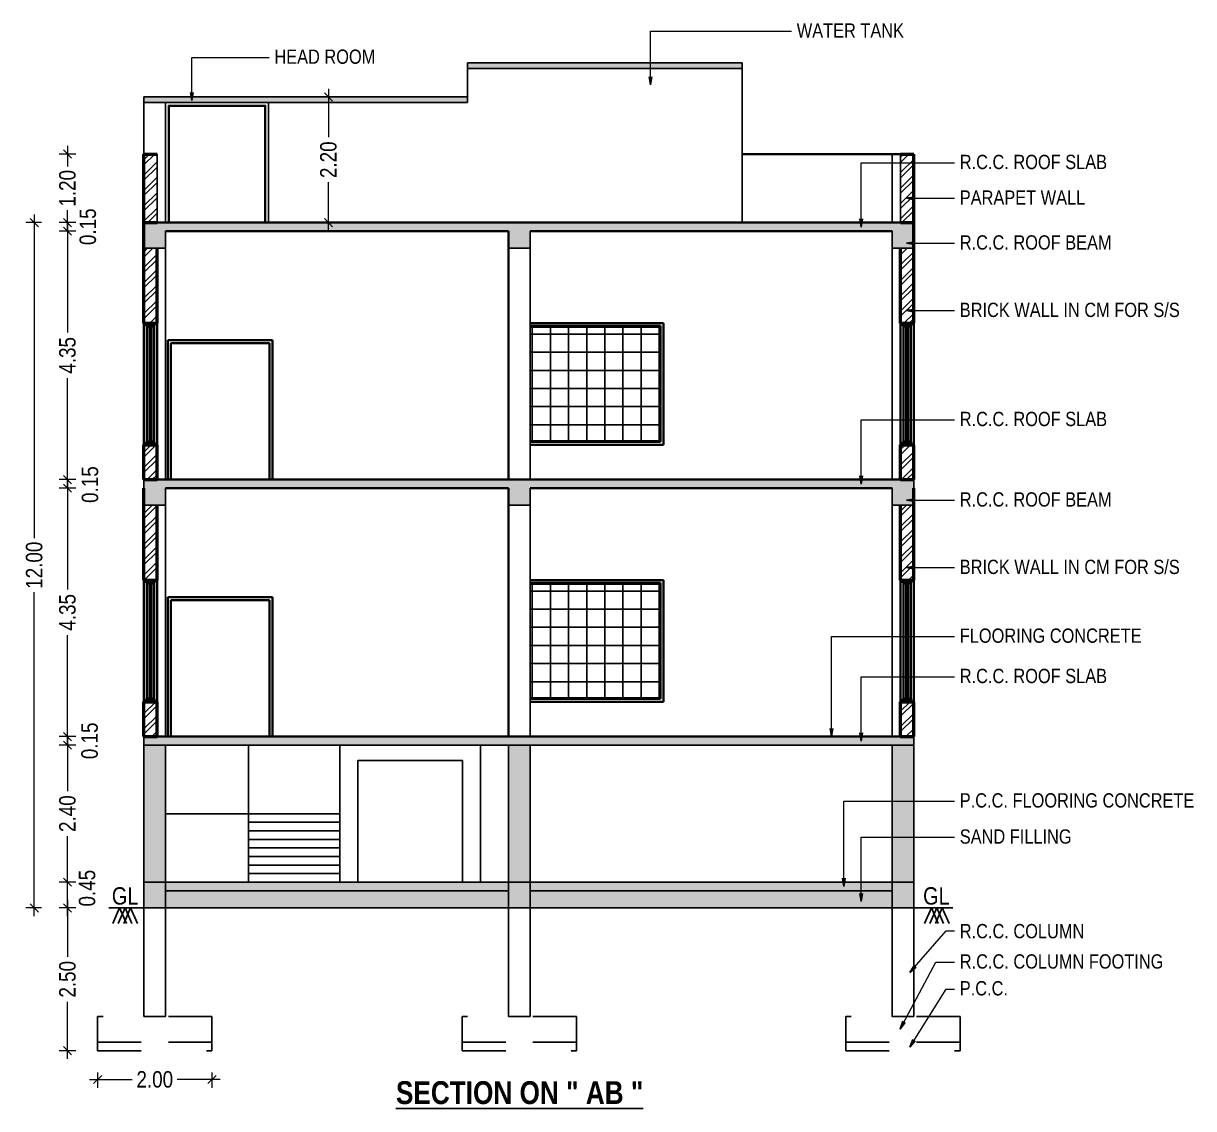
# Model space of a CAD drawing. Header units: metres. Extents: x 2865 to 2957, y -495 to -392.
# Drawn here: x 2936.05 to 2956.53, y -444.08 to -425.08 of the extents above; entities that cross this region are included whole.
import ezdxf

# ---------------------------------------------------------------- set-up
doc = ezdxf.new("R2010")
doc.units = ezdxf.units.M
doc.header["$LTSCALE"] = 12.7
doc.linetypes.add('ACAD_ISO03W100', pattern=[30, 12, -18])
doc.layers.get('Defpoints').update_dxf_attribs({"color": 140})
for name, color, linetype in [('BLK_1_FLR_1_REGULAR_ROOM_1', 7, 'Continuous'), ('BLK_1_HT_OF_BLDG', 7, 'Continuous'), ('BLK_1_PLINTH_HEIGHT', 7, 'Continuous'), ('BLK_1_STAIR_HEADROOM', 7, 'Continuous')]:
    doc.layers.add(name, color=color, linetype=linetype)
doc.layers.add('G-Sect', color=73, linetype='Continuous', lineweight=50)
doc.styles.add('Annotative', font='ARIALN.TTF')
doc.styles.get("Standard").update_dxf_attribs({"font": 'ARIALN.TTF'})
doc.dimstyles.new('BLD OUTER', dxfattribs={"dimscale": 0.096, "dimtxt": 3, "dimasz": 1.5, "dimexe": 1.524, "dimexo": 3.96875, "dimgap": 0.889, "dimtad": 0, "dimzin": 0, "dimdsep": 46, "dimtxsty": 'Annotative', "dimblk": 'OBLIQUE', "dimcen": 0, "dimdle": 1.5, "dimclrd": 256, "dimadec": 0, "dimazin": 0, "dimtfac": 1, "dimtofl": 0, "dimtmove": 0, "dimatfit": 3, "dimldrblk": 'OPEN', "dimfxl": 0, "dimtolj": 1, "dimtzin": 0, "dimlwd": 18, "dimlwe": 18, "dimarcsym": 0})
pattern_1 = [(50, (286.20885, -42.91805), (0.182184669, -0.0159390855), [0.01905, -0.20955]), (355, (286.20885, -42.91805), (-0.035243421, 0.191056845), [0.01524, -0.167640584]), (100.451445, (286.22403, -42.91938), (0.146941247, 0.175117752), [0.016190009, -0.178090245]), (46.1842, (286.20885, -42.86725), (0.27107904, -0.042042328), [0.028575, -0.314325]), (96.635558, (286.23144, -42.87075), (0.237404134, 0.247426125), [0.024285023, -0.267135608]), (351.184151, (286.20885, -42.86725), (0.237404134, 0.247426125), [0.022859967, -0.251459732]), (21, (286.23425, -42.87995), (0.151614391, -0.102265198), [0.01905, -0.20955]), (326, (286.23425, -42.87995), (0.061802028, 0.184187966), [0.01524, -0.16764]), (71.451445, (286.24688, -42.88847), (0.213416419, 0.081922769), [0.016190009, -0.178089938]), (37.5, (286.20885, -42.91805), (0.0030886033, 0.0845550389), [0, -0.165608, 0, -0.17018, 0, -0.168275]), (7.5, (286.20885, -42.91805), (0.0668196625, 0.1001805748), [0, -0.097028, 0, -0.161798, 0, -0.064135]), (327.5, (286.152205, -42.91805), (0.1355905952, -0.005728744), [0, -0.0635, 0, -0.19812, 0, -0.26289]), (317.5, (286.1268, -42.91805), (0.1481291814, 0.025426491), [0, -0.08255, 0, -0.131572, 0, -0.18669])]
pattern_2 = [(45, (286.20885, -42.91805), (-0.134703842, 0.134703842), []), (45, (286.29865, -42.91805), (-0.134703842, 0.134703842), [])]

# ---------------------------------------------------------------- blocks, each defined once
blk = doc.blocks.new('_Oblique')
at = {"color": 0, "linetype": 'ByBlock', "lineweight": -2}
blk.add_line((-0.5, -0.5), (0.5, 0.5), dxfattribs=at)
blk = doc.blocks.new('*D67')
at = {"lineweight": 18}
for p, q in [((2937.203, -443.569), (2937.953, -443.569)), ((2939.491, -443.569), (2938.741, -443.569))]:
    blk.add_line(p, q, dxfattribs=at)
at = {"color": 0, "lineweight": 18}
for p, q in [((2937.347, -443.446), (2937.347, -443.715)), ((2939.347, -443.446), (2939.347, -443.715))]:
    blk.add_line(p, q, dxfattribs=at)
at = {"layer": 'Defpoints', "color": 0}
for p in [(2937.347, -443.065), (2939.347, -443.065), (2937.347, -443.569)]:
    blk.add_point(p, dxfattribs=at)
at = {"lineweight": 18, "xscale": 0.144, "yscale": 0.144, "zscale": 0.144, "rotation": 180}
blk.add_blockref('_Oblique', (2937.347, -443.569), dxfattribs=at)
at = {"lineweight": 18, "xscale": 0.144, "yscale": 0.144, "zscale": 0.144}
blk.add_blockref('_Oblique', (2939.347, -443.569), dxfattribs=at)
at = {"color": 0, "insert": (2938.347, -443.569), "char_height": 0.288, "attachment_point": 5, "style": 'Annotative'}
blk.add_mtext('\\A1;2.00', dxfattribs=at)
blk = doc.blocks.new('_Open')
at = {"color": 0, "linetype": 'ByBlock', "lineweight": -2}
for p, q in [((-1, 0.17), (0, 0)), ((-1, -0.17), (0, 0)), ((0, 0), (-1, 0))]:
    blk.add_line(p, q, dxfattribs=at)
blk = doc.blocks.new('*D68')
at = {"lineweight": 18}
for p, q in [((2936.819, -440.421), (2936.819, -441.422)), ((2936.819, -443.209), (2936.819, -442.209))]:
    blk.add_line(p, q, dxfattribs=at)
at = {"color": 0, "lineweight": 18}
for p, q in [((2936.966, -440.565), (2936.673, -440.565)), ((2936.966, -443.065), (2936.673, -443.065))]:
    blk.add_line(p, q, dxfattribs=at)
at = {"layer": 'Defpoints', "color": 0}
for p in [(2936.819, -440.565), (2937.347, -440.565), (2937.347, -443.065)]:
    blk.add_point(p, dxfattribs=at)
at = {"lineweight": 18, "xscale": 0.144, "yscale": 0.144, "zscale": 0.144}
for p, rotation in [((2936.819, -440.565), 90), ((2936.819, -443.065), 270)]:
    blk.add_blockref('_Oblique', p, dxfattribs=dict(at, rotation=rotation))
at = {"color": 0, "insert": (2936.819, -441.815), "char_height": 0.288, "attachment_point": 5, "rotation": 90, "style": 'Annotative'}
blk.add_mtext('\\A1;2.50', dxfattribs=at)
blk = doc.blocks.new('*D47')
at = {"color": 0, "lineweight": 18}
for p, q in [((2936.966, -440.115), (2936.673, -440.115)), ((2936.966, -440.565), (2936.673, -440.565))]:
    blk.add_line(p, q, dxfattribs=at)
at = {"lineweight": 18}
blk.add_line((2936.819, -440.709), (2936.819, -439.971), dxfattribs=at)
at = {"layer": 'Defpoints', "color": 0}
for p in [(2936.819, -440.115), (2937.347, -440.115), (2937.347, -440.565)]:
    blk.add_point(p, dxfattribs=at)
at = {"lineweight": 18, "xscale": 0.144, "yscale": 0.144, "zscale": 0.144}
for p, rotation in [((2936.819, -440.115), 90), ((2936.819, -440.565), 270)]:
    blk.add_blockref('_Oblique', p, dxfattribs=dict(at, rotation=rotation))
at = {"color": 0, "insert": (2937.163, -440.22), "char_height": 0.288, "attachment_point": 5, "rotation": 90, "style": 'Annotative'}
blk.add_mtext('\\A1;0.45', dxfattribs=at)
blk = doc.blocks.new('*D48')
at = {"lineweight": 18}
for p, q in [((2936.819, -437.571), (2936.819, -438.522)), ((2936.819, -440.259), (2936.819, -439.309))]:
    blk.add_line(p, q, dxfattribs=at)
at = {"color": 0, "lineweight": 18}
for p, q in [((2936.966, -437.715), (2936.673, -437.715)), ((2936.966, -440.115), (2936.673, -440.115))]:
    blk.add_line(p, q, dxfattribs=at)
at = {"layer": 'Defpoints', "color": 0}
for p in [(2936.819, -437.715), (2937.347, -437.715), (2937.347, -440.115)]:
    blk.add_point(p, dxfattribs=at)
at = {"lineweight": 18, "xscale": 0.144, "yscale": 0.144, "zscale": 0.144}
for p, rotation in [((2936.819, -437.715), 90), ((2936.819, -440.115), 270)]:
    blk.add_blockref('_Oblique', p, dxfattribs=dict(at, rotation=rotation))
at = {"color": 0, "insert": (2936.819, -438.915), "char_height": 0.288, "attachment_point": 5, "rotation": 90, "style": 'Annotative'}
blk.add_mtext('\\A1;2.40', dxfattribs=at)
blk = doc.blocks.new('*D49')
at = {"lineweight": 18}
for p, q in [((2936.819, -437.565), (2936.819, -437.421)), ((2936.819, -437.715), (2936.819, -437.859))]:
    blk.add_line(p, q, dxfattribs=at)
at = {"color": 0, "lineweight": 18}
for p, q in [((2936.966, -437.565), (2936.673, -437.565)), ((2936.966, -437.715), (2936.673, -437.715))]:
    blk.add_line(p, q, dxfattribs=at)
at = {"layer": 'Defpoints', "color": 0}
for p in [(2936.819, -437.565), (2937.347, -437.565), (2937.347, -437.715)]:
    blk.add_point(p, dxfattribs=at)
at = {"lineweight": 18, "xscale": 0.144, "yscale": 0.144, "zscale": 0.144}
for p, rotation in [((2936.819, -437.565), 270), ((2936.819, -437.715), 90)]:
    blk.add_blockref('_Oblique', p, dxfattribs=dict(at, rotation=rotation))
at = {"color": 0, "insert": (2937.207, -437.64), "char_height": 0.288, "attachment_point": 5, "rotation": 90, "style": 'Annotative'}
blk.add_mtext('\\A1;0.15', dxfattribs=at)
blk = doc.blocks.new('*D50')
at = {"lineweight": 18}
for p, q in [((2936.819, -433.071), (2936.819, -434.992)), ((2936.819, -437.709), (2936.819, -435.788))]:
    blk.add_line(p, q, dxfattribs=at)
at = {"color": 0, "lineweight": 18}
for p, q in [((2936.966, -433.215), (2936.673, -433.215)), ((2936.966, -437.565), (2936.673, -437.565))]:
    blk.add_line(p, q, dxfattribs=at)
at = {"layer": 'Defpoints', "color": 0}
for p in [(2936.819, -433.215), (2937.347, -433.215), (2937.347, -437.565)]:
    blk.add_point(p, dxfattribs=at)
at = {"lineweight": 18, "xscale": 0.144, "yscale": 0.144, "zscale": 0.144}
for p, rotation in [((2936.819, -433.215), 90), ((2936.819, -437.565), 270)]:
    blk.add_blockref('_Oblique', p, dxfattribs=dict(at, rotation=rotation))
at = {"color": 0, "insert": (2936.819, -435.39), "char_height": 0.288, "attachment_point": 5, "rotation": 90, "style": 'Annotative'}
blk.add_mtext('\\A1;4.35', dxfattribs=at)
blk = doc.blocks.new('*D51')
at = {"lineweight": 18}
for p, q in [((2936.819, -433.065), (2936.819, -432.921)), ((2936.819, -433.215), (2936.819, -433.359))]:
    blk.add_line(p, q, dxfattribs=at)
at = {"color": 0, "lineweight": 18}
for p, q in [((2936.966, -433.065), (2936.673, -433.065)), ((2936.966, -433.215), (2936.673, -433.215))]:
    blk.add_line(p, q, dxfattribs=at)
at = {"layer": 'Defpoints', "color": 0}
for p in [(2936.819, -433.065), (2937.347, -433.065), (2937.347, -433.215)]:
    blk.add_point(p, dxfattribs=at)
at = {"lineweight": 18, "xscale": 0.144, "yscale": 0.144, "zscale": 0.144}
for p, rotation in [((2936.819, -433.065), 270), ((2936.819, -433.215), 90)]:
    blk.add_blockref('_Oblique', p, dxfattribs=dict(at, rotation=rotation))
at = {"color": 0, "insert": (2937.214, -433.153), "char_height": 0.288, "attachment_point": 5, "rotation": 90, "style": 'Annotative'}
blk.add_mtext('\\A1;0.15', dxfattribs=at)
blk = doc.blocks.new('*D52')
at = {"lineweight": 18}
for p, q in [((2936.819, -428.571), (2936.819, -430.492)), ((2936.819, -433.209), (2936.819, -431.288))]:
    blk.add_line(p, q, dxfattribs=at)
at = {"color": 0, "lineweight": 18}
for p, q in [((2936.966, -428.715), (2936.673, -428.715)), ((2936.966, -433.065), (2936.673, -433.065))]:
    blk.add_line(p, q, dxfattribs=at)
at = {"layer": 'Defpoints', "color": 0}
for p in [(2936.819, -428.715), (2937.347, -428.715), (2937.347, -433.065)]:
    blk.add_point(p, dxfattribs=at)
at = {"lineweight": 18, "xscale": 0.144, "yscale": 0.144, "zscale": 0.144}
for p, rotation in [((2936.819, -428.715), 90), ((2936.819, -433.065), 270)]:
    blk.add_blockref('_Oblique', p, dxfattribs=dict(at, rotation=rotation))
at = {"color": 0, "insert": (2936.819, -430.89), "char_height": 0.288, "attachment_point": 5, "rotation": 90, "style": 'Annotative'}
blk.add_mtext('\\A1;4.35', dxfattribs=at)
blk = doc.blocks.new('*D53')
at = {"lineweight": 18}
for p, q in [((2936.819, -428.565), (2936.819, -428.421)), ((2936.819, -428.715), (2936.819, -428.859))]:
    blk.add_line(p, q, dxfattribs=at)
at = {"color": 0, "lineweight": 18}
for p, q in [((2936.966, -428.565), (2936.673, -428.565)), ((2936.966, -428.715), (2936.673, -428.715))]:
    blk.add_line(p, q, dxfattribs=at)
at = {"layer": 'Defpoints', "color": 0}
for p in [(2936.819, -428.565), (2937.347, -428.565), (2937.347, -428.715)]:
    blk.add_point(p, dxfattribs=at)
at = {"lineweight": 18, "xscale": 0.144, "yscale": 0.144, "zscale": 0.144}
for p, rotation in [((2936.819, -428.565), 270), ((2936.819, -428.715), 90)]:
    blk.add_blockref('_Oblique', p, dxfattribs=dict(at, rotation=rotation))
at = {"color": 0, "insert": (2937.176, -428.638), "char_height": 0.288, "attachment_point": 5, "rotation": 90, "style": 'Annotative'}
blk.add_mtext('\\A1;0.15', dxfattribs=at)
blk = doc.blocks.new('*D54')
at = {"lineweight": 18}
for p, q in [((2936.819, -427.221), (2936.819, -427.585)), ((2936.819, -428.709), (2936.819, -428.346))]:
    blk.add_line(p, q, dxfattribs=at)
at = {"color": 0, "lineweight": 18}
for p, q in [((2936.966, -427.365), (2936.673, -427.365)), ((2936.966, -428.565), (2936.673, -428.565))]:
    blk.add_line(p, q, dxfattribs=at)
at = {"layer": 'Defpoints', "color": 0}
for p in [(2936.819, -427.365), (2937.347, -427.365), (2937.347, -428.565)]:
    blk.add_point(p, dxfattribs=at)
at = {"lineweight": 18, "xscale": 0.144, "yscale": 0.144, "zscale": 0.144}
for p, rotation in [((2936.819, -427.365), 90), ((2936.819, -428.565), 270)]:
    blk.add_blockref('_Oblique', p, dxfattribs=dict(at, rotation=rotation))
at = {"color": 0, "insert": (2936.819, -427.965), "char_height": 0.288, "attachment_point": 5, "rotation": 90, "style": 'Annotative'}
blk.add_mtext('\\A1;1.20', dxfattribs=at)
blk = doc.blocks.new('*D69')
at = {"layer": 'BLK_1_STAIR_HEADROOM', "color": 0, "lineweight": 18}
for p, q in [((2941.37, -426.365), (2941.534, -426.365)), ((2941.37, -428.565), (2941.534, -428.565))]:
    blk.add_line(p, q, dxfattribs=at)
at = {"layer": 'BLK_1_STAIR_HEADROOM', "lineweight": 18}
for p, q in [((2941.387, -426.221), (2941.387, -427.072)), ((2941.387, -428.709), (2941.387, -427.859))]:
    blk.add_line(p, q, dxfattribs=at)
at = {"layer": 'Defpoints', "color": 0}
for p in [(2940.989, -426.365), (2940.989, -428.565), (2941.387, -428.565)]:
    blk.add_point(p, dxfattribs=at)
at = {"layer": 'BLK_1_STAIR_HEADROOM', "lineweight": 18, "xscale": 0.144, "yscale": 0.144, "zscale": 0.144}
for p, rotation in [((2941.387, -426.365), 90), ((2941.387, -428.565), 270)]:
    blk.add_blockref('_Oblique', p, dxfattribs=dict(at, rotation=rotation))
at = {"layer": 'BLK_1_STAIR_HEADROOM', "color": 0, "insert": (2941.387, -427.465), "char_height": 0.288, "attachment_point": 5, "rotation": 90, "style": 'Annotative'}
blk.add_mtext('\\A1;2.20', dxfattribs=at)
blk = doc.blocks.new('*D55')
at = {"lineweight": 18}
for p, q in [((2936.237, -428.421), (2936.237, -434.093)), ((2936.237, -440.709), (2936.237, -435.038))]:
    blk.add_line(p, q, dxfattribs=at)
at = {"color": 0, "lineweight": 18}
for p, q in [((2936.363, -428.565), (2936.09, -428.565)), ((2936.363, -440.565), (2936.09, -440.565))]:
    blk.add_line(p, q, dxfattribs=at)
at = {"layer": 'Defpoints', "color": 0}
for p in [(2936.744, -428.565), (2936.237, -440.565), (2936.744, -440.565)]:
    blk.add_point(p, dxfattribs=at)
at = {"lineweight": 18, "xscale": 0.144, "yscale": 0.144, "zscale": 0.144}
for p, rotation in [((2936.237, -428.565), 90), ((2936.237, -440.565), 270)]:
    blk.add_blockref('_Oblique', p, dxfattribs=dict(at, rotation=rotation))
at = {"color": 0, "insert": (2936.237, -434.565), "char_height": 0.288, "attachment_point": 5, "rotation": 90, "style": 'Annotative'}
blk.add_mtext('\\A1;12.00', dxfattribs=at)
blk = doc.blocks.new('*D131')
at = {"layer": 'BLK_1_HT_OF_BLDG', "lineweight": 18}
for p, q in [((2936.237, -428.421), (2936.237, -434.093)), ((2936.237, -440.709), (2936.237, -435.038))]:
    blk.add_line(p, q, dxfattribs=at)
at = {"layer": 'BLK_1_HT_OF_BLDG', "color": 0, "lineweight": 18}
for p, q in [((2936.363, -428.565), (2936.09, -428.565)), ((2936.363, -440.565), (2936.09, -440.565))]:
    blk.add_line(p, q, dxfattribs=at)
at = {"layer": 'Defpoints', "color": 0}
for p in [(2936.744, -428.565), (2936.237, -440.565), (2936.744, -440.565)]:
    blk.add_point(p, dxfattribs=at)
at = {"layer": 'BLK_1_HT_OF_BLDG', "lineweight": 18, "xscale": 0.144, "yscale": 0.144, "zscale": 0.144}
for p, rotation in [((2936.237, -428.565), 90), ((2936.237, -440.565), 270)]:
    blk.add_blockref('_Oblique', p, dxfattribs=dict(at, rotation=rotation))
at = {"layer": 'BLK_1_HT_OF_BLDG', "color": 0, "insert": (2936.237, -434.565), "char_height": 0.288, "attachment_point": 5, "rotation": 90, "style": 'Annotative'}
blk.add_mtext('\\A1;12.00', dxfattribs=at)
blk = doc.blocks.new('*D132')
at = {"layer": 'BLK_1_PLINTH_HEIGHT', "color": 0, "lineweight": 18}
for p, q in [((2936.966, -440.115), (2936.673, -440.115)), ((2936.966, -440.565), (2936.673, -440.565))]:
    blk.add_line(p, q, dxfattribs=at)
at = {"layer": 'BLK_1_PLINTH_HEIGHT', "lineweight": 18}
blk.add_line((2936.819, -440.709), (2936.819, -439.971), dxfattribs=at)
at = {"layer": 'Defpoints', "color": 0}
for p in [(2936.819, -440.115), (2937.347, -440.115), (2937.347, -440.565)]:
    blk.add_point(p, dxfattribs=at)
at = {"layer": 'BLK_1_PLINTH_HEIGHT', "lineweight": 18, "xscale": 0.144, "yscale": 0.144, "zscale": 0.144}
for p, rotation in [((2936.819, -440.115), 90), ((2936.819, -440.565), 270)]:
    blk.add_blockref('_Oblique', p, dxfattribs=dict(at, rotation=rotation))
at = {"layer": 'BLK_1_PLINTH_HEIGHT', "color": 0, "insert": (2937.163, -440.22), "char_height": 0.288, "attachment_point": 5, "rotation": 90, "style": 'Annotative'}
blk.add_mtext('\\A1;0.45', dxfattribs=at)
blk = doc.blocks.new('*D133')
at = {"layer": 'BLK_1_FLR_1_REGULAR_ROOM_1', "lineweight": 18}
for p, q in [((2936.819, -433.071), (2936.819, -434.992)), ((2936.819, -437.709), (2936.819, -435.788))]:
    blk.add_line(p, q, dxfattribs=at)
at = {"layer": 'BLK_1_FLR_1_REGULAR_ROOM_1', "color": 0, "lineweight": 18}
for p, q in [((2936.966, -433.215), (2936.673, -433.215)), ((2936.966, -437.565), (2936.673, -437.565))]:
    blk.add_line(p, q, dxfattribs=at)
at = {"layer": 'Defpoints', "color": 0}
for p in [(2936.819, -433.215), (2937.347, -433.215), (2937.347, -437.565)]:
    blk.add_point(p, dxfattribs=at)
at = {"layer": 'BLK_1_FLR_1_REGULAR_ROOM_1', "lineweight": 18, "xscale": 0.144, "yscale": 0.144, "zscale": 0.144}
for p, rotation in [((2936.819, -433.215), 90), ((2936.819, -437.565), 270)]:
    blk.add_blockref('_Oblique', p, dxfattribs=dict(at, rotation=rotation))
at = {"layer": 'BLK_1_FLR_1_REGULAR_ROOM_1', "color": 0, "insert": (2936.819, -435.39), "char_height": 0.288, "attachment_point": 5, "rotation": 90, "style": 'Annotative'}
blk.add_mtext('\\A1;4.35', dxfattribs=at)

msp = doc.modelspace()

# ---------------------------------------------------------------- hatches: boundary and pattern name
h = msp.add_hatch(color=8)
h.dxf.hatch_style = 1
h.paths.add_polyline_path([(2948.6306, -425.7652), (2943.8206, -425.7652), (2943.8206, -425.8652), (2948.6306, -425.8652)])
h = msp.add_hatch(color=8)
h.dxf.hatch_style = 1
h.paths.add_polyline_path([(2943.8206, -426.4652), (2943.8206, -426.3652), (2938.1569, -426.3652), (2938.1569, -426.4652)])
h = msp.add_hatch()
h.set_pattern_fill('ANSI32', color=8, scale=0.02)
h.set_pattern_definition(pattern_2)
h.paths.add_polyline_path([(2938.3869, -427.3652), (2938.1569, -427.3652), (2938.1569, -428.5652), (2938.3869, -428.5652)])
h.paths.add_polyline_path([(2938.3869, -429.0152), (2938.1569, -429.0152), (2938.1569, -430.3252), (2938.3869, -430.3252)])
h.paths.add_polyline_path([(2938.3869, -432.4552), (2938.1569, -432.4552), (2938.1569, -433.0652), (2938.3869, -433.0652)])
h.paths.add_polyline_path([(2938.3869, -433.5152), (2938.1569, -433.5152), (2938.1569, -434.8252), (2938.3869, -434.8252)])
h.paths.add_polyline_path([(2938.3869, -436.9552), (2938.1569, -436.9552), (2938.1569, -437.5652), (2938.3869, -437.5652)])
h = msp.add_hatch()
h.set_pattern_fill('ANSI32', color=8, scale=0.02)
h.set_pattern_definition(pattern_2)
h.paths.add_polyline_path([(2951.6306, -436.9552), (2951.4006, -436.9552), (2951.4006, -437.5652), (2951.6306, -437.5652)])
h.paths.add_polyline_path([(2951.6306, -433.5152), (2951.4006, -433.5152), (2951.4006, -434.8252), (2951.6306, -434.8252)])
h.paths.add_polyline_path([(2951.6306, -432.4552), (2951.4006, -432.4552), (2951.4006, -433.0652), (2951.6306, -433.0652)])
h.paths.add_polyline_path([(2951.6306, -429.0152), (2951.4006, -429.0152), (2951.4006, -430.3252), (2951.6306, -430.3252)])
h.paths.add_polyline_path([(2951.6306, -427.3652), (2951.4006, -427.3652), (2951.4006, -428.5652), (2951.6306, -428.5652)])
h = msp.add_hatch()
h.set_pattern_fill('AR-CONC', color=8, scale=0.001)
h.set_pattern_definition(pattern_1)
h.paths.add_polyline_path([(2951.6306, -433.0652), (2951.4006, -433.0652), (2938.3869, -433.0652), (2938.1569, -433.0652), (2938.1569, -433.5152), (2938.5369, -433.5152), (2938.5369, -433.2152), (2944.5369, -433.2152), (2944.5369, -433.5152), (2944.9169, -433.5152), (2944.9169, -433.2152), (2951.2506, -433.2152), (2951.2506, -433.5152), (2951.6306, -433.5152)])
h.paths.add_polyline_path([(2951.6306, -428.5652), (2951.4006, -428.5652), (2938.3869, -428.5652), (2938.1569, -428.5652), (2938.1569, -429.0152), (2938.5369, -429.0152), (2938.5369, -428.7152), (2944.5369, -428.7152), (2944.5369, -429.0152), (2944.9169, -429.0152), (2944.9169, -428.7152), (2951.2506, -428.7152), (2951.2506, -429.0152), (2951.6306, -429.0152)])
h = msp.add_hatch()
h.set_pattern_fill('ANSI37', color=8, scale=0.1, angle=135)
h.set_pattern_definition([(180, (286.20885, -36.5001), (-1e-16, -0.3175), []), (270, (286.20885, -36.5001), (0.3175, -1e-16), [])])
h.paths.add_polyline_path([(2947.1871, -430.3887), (2944.9169, -430.3887), (2944.9169, -432.3917), (2947.1871, -432.3917)])
h = msp.add_hatch()
h.set_pattern_fill('ANSI37', color=8, scale=0.1, angle=135)
h.set_pattern_definition([(180, (286.20885, -41.0001), (-1e-16, -0.3175), []), (270, (286.20885, -41.0001), (0.3175, -1e-16), [])])
h.paths.add_polyline_path([(2947.1871, -434.8887), (2944.9169, -434.8887), (2944.9169, -436.8917), (2947.1871, -436.8917)])
h = msp.add_hatch()
h.set_pattern_fill('AR-CONC', color=8, scale=0.001)
h.set_pattern_definition(pattern_1)
h.paths.add_polyline_path([(2951.6306, -437.5652), (2951.4006, -437.5652), (2938.3869, -437.5652), (2938.1569, -437.5652), (2938.1569, -437.7152), (2951.6306, -437.7152)])
h = msp.add_hatch(color=8)
h.dxf.hatch_style = 1
h.paths.add_polyline_path([(2938.5369, -437.7152), (2938.1569, -437.7152), (2938.1569, -440.1152), (2938.5369, -440.1152)])
h = msp.add_hatch(color=8)
h.dxf.hatch_style = 1
h.paths.add_polyline_path([(2944.9169, -437.7152), (2944.5369, -437.7152), (2944.5369, -440.1152), (2944.9169, -440.1152)])
h.paths.add_polyline_path([(2951.6306, -437.7152), (2951.2506, -437.7152), (2951.2506, -440.1152), (2951.6306, -440.1152)])
h = msp.add_hatch()
h.set_pattern_fill('AR-CONC', color=8, scale=0.001)
h.set_pattern_definition(pattern_1)
h.paths.add_polyline_path([(2938.5369, -440.1152), (2938.1569, -440.1152), (2938.1569, -440.5652), (2938.5369, -440.5652)])
h.paths.add_polyline_path([(2944.5369, -440.1152), (2938.5369, -440.1152), (2938.5369, -440.2652), (2944.5369, -440.2652)])
h.paths.add_polyline_path([(2944.9169, -440.1152), (2944.5369, -440.1152), (2944.5369, -440.5652), (2944.9169, -440.5652)])
h.paths.add_polyline_path([(2951.6306, -440.1152), (2951.2506, -440.1152), (2951.2506, -440.5652), (2951.6306, -440.5652)])
h.paths.add_polyline_path([(2951.2506, -440.1152), (2944.9169, -440.1152), (2944.9169, -440.2652), (2951.2506, -440.2652)])
h = msp.add_hatch()
h.set_pattern_fill('AR-SAND', color=8, scale=0.003)
h.set_pattern_definition([(37.5, (286.20885, -42.91805), (-0.004800094, 0.146823971), [0, -0.115824, 0, -0.12954, 0, -0.123825]), (7.5, (286.20885, -42.91805), (0.134856985, 0.21504753), [0, -0.062484, 0, -0.104394, 0, -0.040005]), (327.5, (286.11512, -42.91805), (0.237297711, 0.0004311554), [0, -0.0381, 0, -0.13716, 0, -0.17907]), (317.5, (286.11512, -42.91805), (0.229066936, 0.066878797), [0, -0.01905, 0, -0.089916, 0, -0.10287])])
h.paths.add_polyline_path([(2944.5369, -440.2652), (2938.5369, -440.2652), (2938.5369, -440.5652), (2944.5369, -440.5652)])
h.paths.add_polyline_path([(2951.2506, -440.2652), (2944.9169, -440.2652), (2944.9169, -440.5652), (2951.2506, -440.5652)])

# ---------------------------------------------------------------- linework, layer by layer
for p, q in [((2943.8206, -426.4652), (2943.8206, -425.7652)), ((2948.6306, -428.5652), (2948.6306, -425.7652)), ((2938.1569, -440.5652), (2938.1569, -426.3652)), ((2938.5369, -427.3652), (2938.5369, -428.5652)), ((2951.2506, -427.3652), (2951.2506, -428.5652)), ((2951.6306, -440.5652), (2951.6306, -427.3652)), ((2951.6306, -440.5652), (2951.6306, -427.3652)), ((2938.5369, -428.7152), (2938.5369, -433.0652)), ((2944.5369, -428.7152), (2944.5369, -433.0652)), ((2944.9169, -428.7152), (2944.9169, -433.0652)), ((2951.2506, -428.7152), (2951.2506, -433.0652)), ((2938.5369, -433.2152), (2938.5369, -437.5652)), ((2944.5369, -433.2152), (2944.5369, -437.5652)), ((2944.9169, -433.2152), (2944.9169, -437.5652)), ((2951.2506, -433.2152), (2951.2506, -437.5652)), ((2938.5369, -440.1152), (2938.5369, -437.7152)), ((2939.9869, -440.1152), (2939.9869, -437.7152)), ((2941.5869, -440.1152), (2941.5869, -437.7152)), ((2944.0506, -440.1152), (2944.0506, -437.7152)), ((2944.5369, -440.1152), (2944.5369, -437.7152)), ((2944.9169, -440.1152), (2944.9169, -437.7152)), ((2951.2506, -440.1152), (2951.2506, -437.7152))]:
    msp.add_line(p, q)
for points in [[(2948.6306, -425.7652), (2943.8206, -425.7652)], [(2948.6306, -425.8652), (2943.8206, -425.8652)], [(2943.8206, -426.3652), (2938.1569, -426.3652)], [(2943.8206, -426.4652), (2938.1569, -426.4652)], [(2940.3369, -428.5652), (2940.3369, -426.4652), (2938.5369, -426.4652), (2938.5369, -428.5652)], [(2940.2861, -428.5652), (2940.2861, -426.516), (2938.5877, -426.516), (2938.5877, -428.5652)], [(2940.2734, -428.5652), (2940.2734, -426.5287), (2938.6004, -426.5287), (2938.6004, -428.5652)], [(2938.3869, -428.5652), (2938.3869, -427.3652)], [(2951.4006, -428.5652), (2951.4006, -427.3652)], [(2938.5369, -428.7152), (2938.5369, -429.0152), (2938.1569, -429.0152), (2938.1569, -428.5652)], [(2951.6306, -428.5652), (2951.6306, -429.0152), (2951.2506, -429.0152), (2951.2506, -428.7152)], [(2944.9169, -428.7152), (2944.9169, -429.0152), (2944.5369, -429.0152), (2944.5369, -428.7152)], [(2938.5369, -433.2152), (2938.5369, -433.5152), (2938.1569, -433.5152), (2938.1569, -433.0652)], [(2951.6306, -433.0652), (2951.6306, -433.5152), (2951.2506, -433.5152), (2951.2506, -433.2152)], [(2944.9169, -433.2152), (2944.9169, -433.5152), (2944.5369, -433.5152), (2944.5369, -433.2152)], [(2951.6306, -437.5652), (2951.6306, -437.7152), (2938.1569, -437.7152)], [(2941.5869, -438.9152), (2938.5369, -438.9152)], [(2941.5869, -439.0652), (2939.9869, -439.0652)], [(2941.5869, -439.2152), (2939.9869, -439.2152)], [(2941.5869, -439.3652), (2939.9869, -439.3652)], [(2941.5869, -439.5152), (2939.9869, -439.5152)], [(2941.5869, -439.6652), (2939.9869, -439.6652)], [(2941.5869, -439.8152), (2939.9869, -439.8152)], [(2951.6306, -440.1152), (2938.1569, -440.1152)], [(2941.5869, -439.9652), (2939.9869, -439.9652)], [(2944.5369, -440.2652), (2938.5369, -440.2652)], [(2951.2506, -440.2652), (2944.9169, -440.2652)], [(2952.3165, -440.5652), (2937.5451, -440.5652)], [(2937.7316, -440.5652), (2937.6122, -440.8357)], [(2937.8273, -440.5652), (2937.7078, -440.8357)], [(2937.7316, -440.5652), (2937.8511, -440.8357)], [(2937.923, -440.5652), (2937.8035, -440.8357)], [(2937.8273, -440.5652), (2937.9467, -440.8357)], [(2937.923, -440.5652), (2938.0424, -440.8357)], [(2951.9386, -440.5652), (2951.8192, -440.8357)], [(2952.0343, -440.5652), (2951.9149, -440.8357)], [(2951.9386, -440.5652), (2952.0581, -440.8357)], [(2952.13, -440.5652), (2952.0105, -440.8357)], [(2952.0343, -440.5652), (2952.1538, -440.8357)], [(2952.13, -440.5652), (2952.2494, -440.8357)]]:
    msp.add_lwpolyline(points)
for points in [[(2943.7337, -437.9852), (2941.9037, -437.9852), (2941.9037, -440.1152), (2943.7337, -440.1152)], [(2938.1569, -440.1152), (2938.5369, -440.1152), (2938.5369, -440.5652), (2938.1569, -440.5652)], [(2944.5369, -440.1152), (2944.9169, -440.1152), (2944.9169, -440.5652), (2944.5369, -440.5652)], [(2951.2506, -440.1152), (2951.6306, -440.1152), (2951.6306, -440.5652), (2951.2506, -440.5652)], [(2938.1569, -440.5652), (2938.5369, -440.5652), (2938.5369, -442.4652), (2938.1569, -442.4652)], [(2944.5369, -440.5652), (2944.9169, -440.5652), (2944.9169, -442.4652), (2944.5369, -442.4652)], [(2951.2506, -440.5652), (2951.6306, -440.5652), (2951.6306, -442.4652), (2951.2506, -442.4652)]]:
    msp.add_lwpolyline(points, close=True)
at = {"linetype": 'ACAD_ISO03W100', "ltscale": 0.005}
for points in [[(2937.3469, -442.9152), (2939.3469, -442.9152), (2939.3469, -442.4652), (2937.3469, -442.4652)], [(2943.7269, -442.9152), (2945.7269, -442.9152), (2945.7269, -442.4652), (2943.7269, -442.4652)], [(2950.4406, -442.9152), (2952.4406, -442.9152), (2952.4406, -442.4652), (2950.4406, -442.4652)], [(2937.3469, -443.0652), (2939.3469, -443.0652), (2939.3469, -442.9152), (2937.3469, -442.9152)], [(2943.7269, -443.0652), (2945.7269, -443.0652), (2945.7269, -442.9152), (2943.7269, -442.9152)], [(2950.4406, -443.0652), (2952.4406, -443.0652), (2952.4406, -442.9152), (2950.4406, -442.9152)]]:
    msp.add_lwpolyline(points, close=True, dxfattribs=at)
at = {"layer": 'G-Sect', "linetype": 'Continuous', "lineweight": 50}
for p, q in [((2938.1569, -427.3652), (2938.3869, -427.3652)), ((2938.1569, -430.3252), (2938.1569, -427.3652)), ((2951.4006, -427.3652), (2951.6306, -427.3652)), ((2951.6306, -430.3252), (2951.6306, -427.3652)), ((2938.1569, -428.5652), (2938.3869, -428.5652)), ((2951.4006, -428.5652), (2951.6306, -428.5652)), ((2938.1569, -430.3252), (2938.1569, -428.7152)), ((2938.3869, -430.3252), (2938.3869, -429.0152)), ((2951.4006, -430.3252), (2951.4006, -429.0152)), ((2938.1569, -430.3252), (2938.3869, -430.3252)), ((2938.2084, -430.376), (2938.2084, -430.3252)), ((2938.2246, -430.376), (2938.2084, -430.3598)), ((2938.2084, -430.376), (2938.3354, -430.376)), ((2938.2528, -430.3887), (2938.2528, -430.376)), ((2938.2528, -430.3887), (2938.2909, -430.3887)), ((2938.2621, -430.3887), (2938.2748, -430.376)), ((2938.2687, -432.3917), (2938.2687, -430.3887)), ((2938.2751, -432.3917), (2938.2751, -430.3887)), ((2938.3324, -430.376), (2938.2816, -430.3252)), ((2938.2909, -430.3887), (2938.2909, -430.376)), ((2938.3354, -430.376), (2938.3354, -430.3252)), ((2951.4006, -430.3252), (2951.6306, -430.3252)), ((2951.4521, -430.376), (2951.4521, -430.3252)), ((2951.4521, -430.376), (2951.5791, -430.376)), ((2951.4551, -430.376), (2951.5059, -430.3252)), ((2951.4965, -430.3887), (2951.4965, -430.376)), ((2951.4965, -430.3887), (2951.5346, -430.3887)), ((2951.5124, -432.3917), (2951.5124, -430.3887)), ((2951.5254, -430.3887), (2951.5127, -430.376)), ((2951.5187, -432.3917), (2951.5187, -430.3887)), ((2951.5346, -430.3887), (2951.5346, -430.376)), ((2951.5629, -430.376), (2951.5791, -430.3598)), ((2951.5791, -430.376), (2951.5791, -430.3252)), ((2938.1569, -432.4552), (2938.3869, -432.4552)), ((2938.1569, -433.0652), (2938.1569, -432.4552)), ((2938.2084, -432.4552), (2938.2084, -432.4044)), ((2938.2084, -432.4044), (2938.3354, -432.4044)), ((2938.2528, -432.4044), (2938.2528, -432.3917)), ((2938.2528, -432.3917), (2938.2909, -432.3917)), ((2938.3162, -432.4552), (2938.2654, -432.4044)), ((2938.2909, -432.4044), (2938.2909, -432.3917)), ((2938.3354, -432.4552), (2938.3354, -432.4044)), ((2938.3869, -433.0652), (2938.3869, -432.4552)), ((2951.4006, -432.4552), (2951.6306, -432.4552)), ((2951.4006, -433.0652), (2951.4006, -432.4552)), ((2951.4521, -432.4552), (2951.4521, -432.4044)), ((2951.4521, -432.4044), (2951.5791, -432.4044)), ((2951.4713, -432.4552), (2951.5221, -432.4044)), ((2951.4965, -432.4044), (2951.4965, -432.3917)), ((2951.4965, -432.3917), (2951.5346, -432.3917)), ((2951.5346, -432.4044), (2951.5346, -432.3917)), ((2951.5791, -432.4552), (2951.5791, -432.4044)), ((2951.6306, -433.0652), (2951.6306, -432.4552)), ((2938.1569, -433.0652), (2938.3869, -433.0652)), ((2938.1569, -433.0652), (2938.3869, -433.0652)), ((2951.4006, -433.0652), (2951.6306, -433.0652)), ((2951.4006, -433.0652), (2951.6306, -433.0652)), ((2938.1569, -434.8252), (2938.1569, -433.2152)), ((2951.6306, -434.8252), (2951.6306, -433.2152)), ((2938.3869, -434.8252), (2938.3869, -433.5152)), ((2951.4006, -434.8252), (2951.4006, -433.5152)), ((2938.1569, -434.8252), (2938.3869, -434.8252)), ((2938.2084, -434.876), (2938.2084, -434.8252)), ((2938.2246, -434.876), (2938.2084, -434.8598)), ((2938.2084, -434.876), (2938.3354, -434.876)), ((2938.2528, -434.8887), (2938.2528, -434.876)), ((2938.2528, -434.8887), (2938.2909, -434.8887)), ((2938.2621, -434.8887), (2938.2748, -434.876)), ((2938.2687, -436.8917), (2938.2687, -434.8887)), ((2938.2751, -436.8917), (2938.2751, -434.8887)), ((2938.3324, -434.876), (2938.2816, -434.8252)), ((2938.2909, -434.8887), (2938.2909, -434.876)), ((2938.3354, -434.876), (2938.3354, -434.8252)), ((2951.4006, -434.8252), (2951.6306, -434.8252)), ((2951.4521, -434.876), (2951.4521, -434.8252)), ((2951.4521, -434.876), (2951.5791, -434.876)), ((2951.4551, -434.876), (2951.5059, -434.8252)), ((2951.4965, -434.8887), (2951.4965, -434.876)), ((2951.4965, -434.8887), (2951.5346, -434.8887)), ((2951.5124, -436.8917), (2951.5124, -434.8887)), ((2951.5254, -434.8887), (2951.5127, -434.876)), ((2951.5187, -436.8917), (2951.5187, -434.8887)), ((2951.5346, -434.8887), (2951.5346, -434.876)), ((2951.5629, -434.876), (2951.5791, -434.8598)), ((2951.5791, -434.876), (2951.5791, -434.8252)), ((2938.1569, -436.9552), (2938.3869, -436.9552)), ((2938.1569, -437.5652), (2938.1569, -436.9552)), ((2938.2084, -436.9552), (2938.2084, -436.9044)), ((2938.2084, -436.9044), (2938.3354, -436.9044)), ((2938.2528, -436.9044), (2938.2528, -436.8917)), ((2938.2528, -436.8917), (2938.2909, -436.8917)), ((2938.3162, -436.9552), (2938.2654, -436.9044)), ((2938.2909, -436.9044), (2938.2909, -436.8917)), ((2938.3354, -436.9552), (2938.3354, -436.9044)), ((2938.3869, -437.5652), (2938.3869, -436.9552)), ((2951.4006, -436.9552), (2951.6306, -436.9552)), ((2951.4006, -437.5652), (2951.4006, -436.9552)), ((2951.4521, -436.9552), (2951.4521, -436.9044)), ((2951.4521, -436.9044), (2951.5791, -436.9044)), ((2951.4713, -436.9552), (2951.5221, -436.9044)), ((2951.4965, -436.9044), (2951.4965, -436.8917)), ((2951.4965, -436.8917), (2951.5346, -436.8917)), ((2951.5346, -436.9044), (2951.5346, -436.8917)), ((2951.5791, -436.9552), (2951.5791, -436.9044)), ((2951.6306, -437.5652), (2951.6306, -436.9552)), ((2938.1569, -437.5652), (2938.3869, -437.5652)), ((2951.4006, -437.5652), (2951.6306, -437.5652))]:
    msp.add_line(p, q, dxfattribs=at)
at = {"layer": 'G-Sect', "linetype": 'Continuous', "lineweight": 35}
for p, q in [((2948.6306, -427.3652), (2951.4006, -427.3652)), ((2938.3869, -428.5652), (2951.4006, -428.5652)), ((2938.5369, -428.7152), (2944.5369, -428.7152)), ((2944.5369, -433.0652), (2944.5369, -428.7152)), ((2944.9169, -428.7152), (2951.2506, -428.7152)), ((2938.1569, -432.4552), (2938.1569, -430.3252)), ((2938.2084, -432.4044), (2938.2084, -430.376)), ((2938.2528, -432.3917), (2938.2528, -430.3887)), ((2938.2909, -432.3917), (2938.2909, -430.3887)), ((2938.3354, -432.4044), (2938.3354, -430.376)), ((2938.3869, -432.4552), (2938.3869, -430.3252)), ((2944.9169, -430.3252), (2947.2506, -430.3252)), ((2944.9169, -430.376), (2947.1998, -430.376)), ((2944.9169, -430.3887), (2947.1871, -430.3887)), ((2947.1871, -432.3917), (2947.1871, -430.3887)), ((2947.1998, -432.4044), (2947.1998, -430.376)), ((2947.2506, -432.4552), (2947.2506, -430.3252)), ((2951.4006, -432.4552), (2951.4006, -430.3252)), ((2951.4521, -432.4044), (2951.4521, -430.376)), ((2951.4965, -432.3917), (2951.4965, -430.3887)), ((2951.5346, -432.3917), (2951.5346, -430.3887)), ((2951.5791, -432.4044), (2951.5791, -430.376)), ((2951.6306, -432.4552), (2951.6306, -430.3252)), ((2938.5777, -433.0652), (2938.5777, -430.6252)), ((2938.5777, -430.6252), (2940.4077, -430.6252)), ((2938.6285, -433.0652), (2938.6285, -430.676)), ((2938.6285, -430.676), (2940.3569, -430.676)), ((2940.3569, -433.0652), (2940.3569, -430.676)), ((2940.4077, -433.0652), (2940.4077, -430.6252)), ((2944.9169, -432.3917), (2947.1871, -432.3917)), ((2944.9169, -432.4044), (2947.1998, -432.4044)), ((2944.9169, -432.4552), (2947.2506, -432.4552)), ((2938.3869, -433.0652), (2951.4006, -433.0652)), ((2938.3869, -433.0652), (2951.4006, -433.0652)), ((2938.5369, -433.2152), (2944.5369, -433.2152)), ((2944.5369, -437.5652), (2944.5369, -433.2152)), ((2944.9169, -433.2152), (2951.2506, -433.2152)), ((2938.1569, -436.9552), (2938.1569, -434.8252)), ((2938.2084, -436.9044), (2938.2084, -434.876)), ((2938.2528, -436.8917), (2938.2528, -434.8887)), ((2938.2909, -436.8917), (2938.2909, -434.8887)), ((2938.3354, -436.9044), (2938.3354, -434.876)), ((2938.3869, -436.9552), (2938.3869, -434.8252)), ((2944.9169, -434.8252), (2947.2506, -434.8252)), ((2944.9169, -434.876), (2947.1998, -434.876)), ((2944.9169, -434.8887), (2947.1871, -434.8887)), ((2947.1871, -436.8917), (2947.1871, -434.8887)), ((2947.1998, -436.9044), (2947.1998, -434.876)), ((2947.2506, -436.9552), (2947.2506, -434.8252)), ((2951.4006, -436.9552), (2951.4006, -434.8252)), ((2951.4521, -436.9044), (2951.4521, -434.876)), ((2951.4965, -436.8917), (2951.4965, -434.8887)), ((2951.5346, -436.8917), (2951.5346, -434.8887)), ((2951.5791, -436.9044), (2951.5791, -434.876)), ((2951.6306, -436.9552), (2951.6306, -434.8252)), ((2938.5777, -437.5652), (2938.5777, -435.1252)), ((2938.5777, -435.1252), (2940.4077, -435.1252)), ((2938.6285, -437.5652), (2938.6285, -435.176)), ((2938.6285, -435.176), (2940.3569, -435.176)), ((2940.3569, -437.5652), (2940.3569, -435.176)), ((2940.4077, -437.5652), (2940.4077, -435.1252)), ((2944.9169, -436.8917), (2947.1871, -436.8917)), ((2944.9169, -436.9044), (2947.1998, -436.9044)), ((2944.9169, -436.9552), (2947.2506, -436.9552)), ((2938.3869, -437.5652), (2951.4006, -437.5652))]:
    msp.add_line(p, q, dxfattribs=at)

# ---------------------------------------------------------------- texts
for p in [(2937.5952, -440.5074), (2951.7943, -440.5074)]:
    msp.add_text('GL', height=0.3048).set_placement(p)
at = {"style": 'Annotative'}
for s, insert, char_height, width, attachment_point in [('WATER TANK', (2949.5835, -425.0775), 0.25, 4.240236, 1), ('HEAD ROOM', (2940.4411, -425.5352), 0.25, 4.240236, 1), ('R.C.C. ROOF SLAB', (2952.4365, -427.3789), 0.25, 4.240236, 1), ('PARAPET WALL', (2952.4365, -428.0025), 0.25, 4.240236, 1), ('R.C.C. ROOF BEAM', (2952.4365, -428.788), 0.25, 4.240236, 1), ('BRICK WALL IN CM FOR S/S', (2952.4365, -429.9687), 0.25, 4.240236, 1), ('R.C.C. ROOF SLAB', (2952.4365, -431.8789), 0.25, 4.240236, 1), ('R.C.C. ROOF BEAM', (2952.4365, -433.288), 0.25, 4.240236, 1), ('BRICK WALL IN CM FOR S/S', (2952.4365, -434.4687), 0.25, 4.240236, 1), ('FLOORING CONCRETE', (2952.4365, -435.6729), 0.25, 4.240236, 1), ('R.C.C. ROOF SLAB', (2952.4365, -436.3789), 0.25, 4.240236, 1), ('P.C.C. FLOORING CONCRETE', (2952.4365, -438.5577), 0.25, 4.240236, 1), ('SAND FILLING ', (2952.4365, -439.1901), 0.25, 4.240236, 1), ('R.C.C. COLUMN', (2952.4365, -440.8469), 0.25, 2.404545, 1), ('R.C.C. COLUMN FOOTING', (2952.4365, -441.3778), 0.25, 3.923107, 1), ('P.C.C. ', (2952.4365, -441.8478), 0.25, 2.404545, 1), ('{\\fArial Narrow|b1|i0|c0|p34;\\LSECTION ON " AB "}', (2944.7326, -443.8023), 0.4, 8.839683, 5)]:
    msp.add_mtext(s, dxfattribs=dict(at, insert=insert, char_height=char_height, width=width, attachment_point=attachment_point))

# ---------------------------------------------------------------- dimensions: what is measured, and where the dimension line sits
for base, p1, p2, override, picture, middle in [((2936.8191, -427.3652), (2937.3469, -428.5652), (2937.3469, -427.3652), {"dimpost": '\\X', "dimtmove": 2}, '*D54', (2936.8191, -427.9652)), ((2936.8191, -428.7152), (2937.3469, -433.0652), (2937.3469, -428.7152), {"dimpost": '\\X', "dimtmove": 2}, '*D52', (2936.8191, -430.8902)), ((2936.8191, -433.2152), (2937.3469, -437.5652), (2937.3469, -433.2152), {"dimpost": '\\X', "dimtmove": 2}, '*D50', (2936.8191, -435.3902)), ((2936.8191, -437.7152), (2937.3469, -440.1152), (2937.3469, -437.7152), {"dimpost": '\\X', "dimtmove": 1}, '*D48', (2936.8191, -438.9152))]:
    dim = msp.add_linear_dim(base=base, p1=p1, p2=p2, angle=270, dimstyle='BLD OUTER', override=override)
    dim.commit()
    dim.dimension.update_dxf_attribs({"geometry": picture, "text_midpoint": middle})
for base, p1, p2, picture, middle in [((2936.8191, -428.5652), (2937.3469, -428.7152), (2937.3469, -428.5652), '*D53', (2937.1756, -428.6384)), ((2936.8191, -433.0652), (2937.3469, -433.2152), (2937.3469, -433.0652), '*D51', (2937.2138, -433.1526)), ((2936.8191, -437.5652), (2937.3469, -437.7152), (2937.3469, -437.5652), '*D49', (2937.2075, -437.6402)), ((2936.8191, -440.1152), (2937.3469, -440.5652), (2937.3469, -440.1152), '*D47', (2937.1631, -440.2203))]:
    dim = msp.add_linear_dim(base=base, p1=p1, p2=p2, angle=270, dimstyle='BLD OUTER', override={"dimpost": '\\X', "dimtmove": 2})
    dim.commit()
    dim.dimension.update_dxf_attribs({"geometry": picture, "text_midpoint": middle, "dimtype": 160})
for p1, p2, distance, picture, middle in [((2936.7437, -428.5652), (2936.7437, -440.5652), -0.507, '*D55', (2936.2367, -434.5652)), ((2937.3469, -443.0652), (2937.3469, -440.5652), 0.5278, '*D68', (2936.8191, -441.8152)), ((2939.3469, -443.0652), (2937.3469, -443.0652), 0.5033, '*D67', (2938.3469, -443.5685))]:
    dim = msp.add_aligned_dim(p1=p1, p2=p2, distance=distance, dimstyle='BLD OUTER', override={"dimpost": '\\X'})
    dim.commit()
    dim.dimension.update_dxf_attribs({"geometry": picture, "text_midpoint": middle})
at = {"layer": 'BLK_1_FLR_1_REGULAR_ROOM_1', "color": 2}
dim = msp.add_linear_dim(base=(2936.8191, -433.2152), p1=(2937.3469, -437.5652), p2=(2937.3469, -433.2152), angle=270, dimstyle='BLD OUTER', override={"dimpost": '\\X', "dimtmove": 2}, dxfattribs=at)
dim.commit()
dim.dimension.update_dxf_attribs({"geometry": '*D133', "text_midpoint": (2936.8191, -435.3902)})
at = {"layer": 'BLK_1_HT_OF_BLDG', "color": 5}
dim = msp.add_aligned_dim(p1=(2936.7437, -428.5652), p2=(2936.7437, -440.5652), distance=-0.507, dimstyle='BLD OUTER', override={"dimpost": '\\X'}, dxfattribs=at)
dim.commit()
dim.dimension.update_dxf_attribs({"geometry": '*D131', "text_midpoint": (2936.2367, -434.5652)})
at = {"layer": 'BLK_1_PLINTH_HEIGHT', "color": 2}
dim = msp.add_linear_dim(base=(2936.8191, -440.1152), p1=(2937.3469, -440.5652), p2=(2937.3469, -440.1152), angle=270, dimstyle='BLD OUTER', override={"dimpost": '\\X', "dimtmove": 2}, dxfattribs=at)
dim.commit()
dim.dimension.update_dxf_attribs({"geometry": '*D132', "text_midpoint": (2937.1631, -440.2203), "dimtype": 160})
at = {"layer": 'BLK_1_STAIR_HEADROOM', "color": 1}
dim = msp.add_aligned_dim(p1=(2940.9887, -426.3652), p2=(2940.9887, -428.5652), distance=0.3987, dimstyle='BLD OUTER', override={"dimpost": '\\X'}, dxfattribs=at)
dim.commit()
dim.dimension.update_dxf_attribs({"geometry": '*D69', "text_midpoint": (2941.3874, -427.4652)})

# ---------------------------------------------------------------- leaders
for points in [[(2947.0219, -426.1549), (2947.0219, -425.2155), (2949.4897, -425.2155)], [(2938.9965, -426.4299), (2938.9965, -425.6732), (2940.3472, -425.6732)], [(2950.7118, -428.6445), (2950.7118, -427.5169), (2952.3427, -427.5169)], [(2951.5051, -428.1405), (2952.3427, -428.1405)], [(2951.5051, -428.926), (2952.3427, -428.926)], [(2951.5051, -430.1068), (2952.3427, -430.1068)], [(2950.7118, -433.1445), (2950.7118, -432.0169), (2952.3427, -432.0169)], [(2951.5051, -433.426), (2952.3427, -433.426)], [(2951.5051, -434.6068), (2952.3427, -434.6068)], [(2950.193, -437.5652), (2950.193, -435.8109), (2952.3427, -435.8109)], [(2950.7118, -437.6445), (2950.7118, -436.5169), (2952.3427, -436.5169)], [(2950.4055, -440.1876), (2950.4055, -438.6957), (2952.3427, -438.6957)], [(2950.7118, -440.4558), (2950.7118, -439.3281), (2952.3427, -439.3281)], [(2951.5604, -441.6956), (2952.1981, -440.9694), (2952.3427, -440.9694)], [(2951.3937, -442.6865), (2952.0153, -441.5158), (2952.3427, -441.5158)], [(2951.5604, -443.0038), (2952.1981, -441.9858), (2952.3427, -441.9858)]]:
    msp.add_leader(points, dimstyle='BLD OUTER', override={"dimgap": 0.889, "dimtad": 0})

doc.saveas('drawing.dxf')
